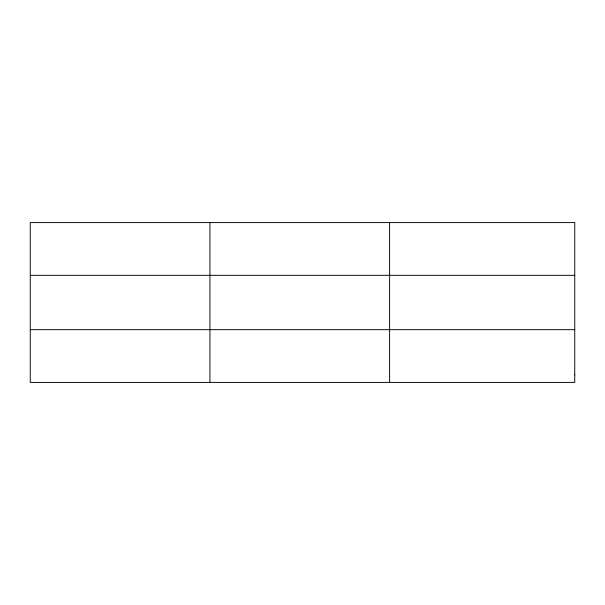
<?xml version="1.0" encoding="UTF-8"?>
<svg xmlns="http://www.w3.org/2000/svg" width="605" height="605" viewBox="0 0 605 605"><rect width="100%" height="100%" fill="white"/><g stroke="black" fill="none" stroke-linecap="round" stroke-linejoin="round"><path stroke-width="0.91" d="M209.935 222.587L209.935 382.413M389.62 222.587L389.62 382.413M30.25 275.328L574.75 275.328M30.25 329.672L574.75 329.672M574.75 374.881L574.75 382.413L30.25 382.413L30.25 222.587L574.75 222.587L574.75 374.881"/></g></svg>
